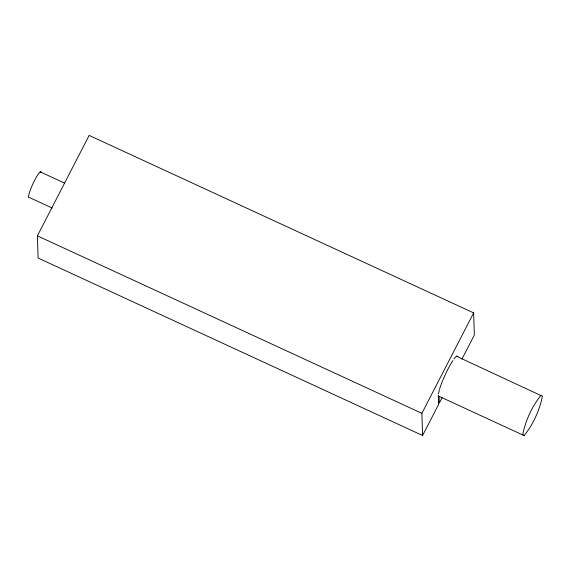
<?xml version="1.0" encoding="UTF-8"?>
<svg xmlns="http://www.w3.org/2000/svg" width="571" height="571" viewBox="0 0 571 571"><rect width="100%" height="100%" fill="white"/><g stroke="black" fill="none" stroke-linecap="round" stroke-linejoin="round"><path stroke-width="0.86" d="M438.442 393.904L439.327 390.093M438.292 395.56L438.578 404.468L422.583 435.502L38.1 258.028L37.401 235.852L89.147 135.413L473.637 312.894L474.33 335.063L461.939 359.116M422.583 435.502L421.883 413.333L473.637 312.894M442.147 397.537L439.292 403.069L439.099 396.816M541.015 395.275C531.879 406.538 525.655 420.449 522.686 434.617L524.121 435.587C533.257 424.332 539.474 410.413 542.45 396.253L456.343 356.19M458.035 356.304L456.622 356.104A22.469 3.305 -65.2 0 0 454.016 358.959M40.213 171.871L64.494 183.084M52.125 207.987L29.464 197.53A14.304 2.106 -65.2 0 1 33.075 183.505A14.304 2.106 -65.2 0 1 41.126 172.492M438.642 396.131L524.121 435.587M37.401 235.852L421.883 413.333M439.506 389.329A22.469 3.305 -65.2 0 1 442.732 380.457M443.039 379.708A22.469 3.305 -65.2 0 1 452.924 360.529"/></g></svg>
